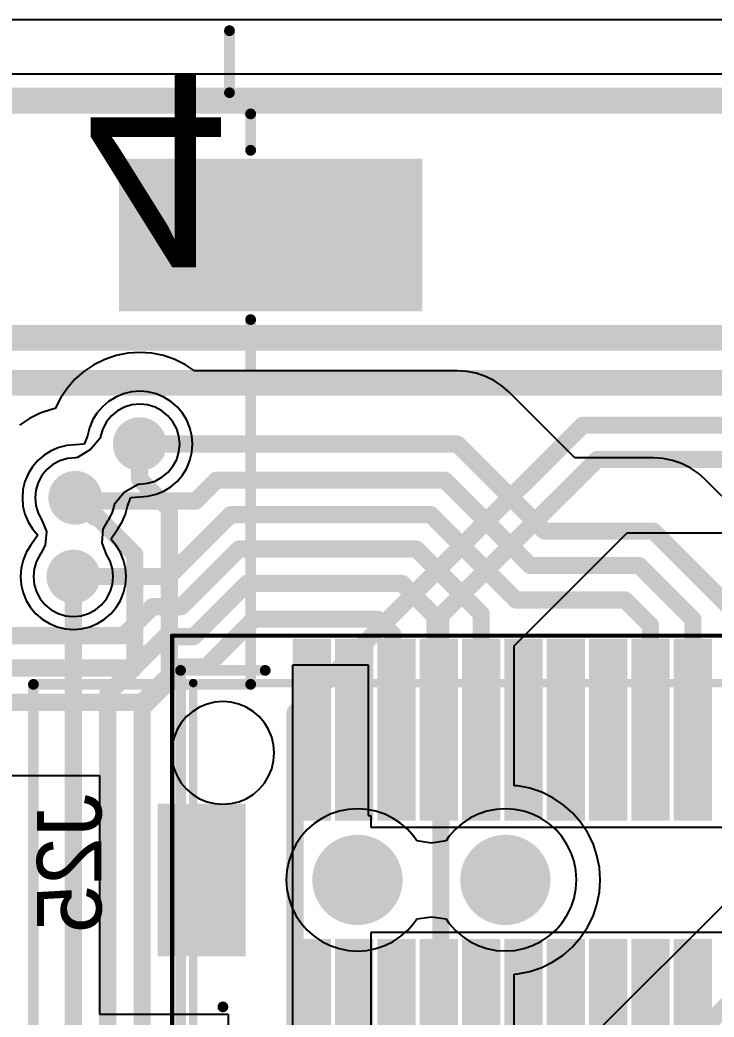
# Model space of a CAD drawing. Header units: millimetres. Extents: x 5.97 to 14.78, y 3.86 to 11.35.
# Drawn here: x 10.3131 to 10.6358, y 7.9662 to 8.43 of the extents above; entities that cross this region are included whole.
import ezdxf

# ---------------------------------------------------------------- set-up
doc = ezdxf.new("R2010")
doc.units = ezdxf.units.MM
doc.header["$MEASUREMENT"] = 0
for name, color, linetype in [('BottomLayer', 5, 'Continuous'), ('BottomOverlay', 54, 'Continuous'), ('BottomPaste', 16, 'Continuous'), ('BottomSolder', 6, 'Continuous'), ('Mechanical13', 56, 'Continuous'), ('Mechanical15', 56, 'Continuous'), ('MidLayer1', 16, 'Continuous'), ('MidLayer2', 76, 'Continuous'), ('MultiLayer', 9, 'Continuous'), ('TopLayer', 1, 'Continuous'), ('TopOverlay', 2, 'Continuous'), ('TopPaste', 8, 'Continuous'), ('TopSolder', 216, 'Continuous')]:
    doc.layers.add(name, color=color, linetype=linetype)

# ---------------------------------------------------------------- blocks, each defined once
blk = doc.blocks.new('DF12_3_0__50DS_0_5V_86__B_132')
at = {"layer": 'BottomLayer'}
for points in [[(-0.109252, -0.0531496), (-0.109252, -0.0649606), (-0.0305118, -0.0531496), (-0.0305118, -0.0649606)], [(0.0305118, -0.0531496), (0.0305118, -0.0649606), (0.109252, -0.0531496), (0.109252, -0.0649606)], [(-0.109252, -0.0728347), (-0.109252, -0.0846457), (-0.0305118, -0.0728347), (-0.0305118, -0.0846457)], [(0.0305118, -0.0728347), (0.0305118, -0.0846457), (0.109252, -0.0728347), (0.109252, -0.0846457)], [(-0.109252, -0.0925197), (-0.109252, -0.1043307), (-0.0305118, -0.0925197), (-0.0305118, -0.1043307)], [(0.0305118, -0.0925197), (0.0305118, -0.1043307), (0.109252, -0.0925197), (0.109252, -0.1043307)], [(-0.109252, -0.1122048), (-0.109252, -0.1240158), (-0.0305118, -0.1122048), (-0.0305118, -0.1240158)], [(0.0305118, -0.1122048), (0.0305118, -0.1240158), (0.109252, -0.1122048), (0.109252, -0.1240158)], [(-0.109252, -0.1318898), (-0.109252, -0.1437008), (-0.0305118, -0.1318898), (-0.0305118, -0.1437008)], [(0.0305118, -0.1318898), (0.0305118, -0.1437008), (0.109252, -0.1318898), (0.109252, -0.1437008)], [(-0.109252, -0.1515748), (-0.109252, -0.1633858), (-0.0305118, -0.1515748), (-0.0305118, -0.1633858)], [(0.0305118, -0.1515748), (0.0305118, -0.1633858), (0.109252, -0.1515748), (0.109252, -0.1633858)], [(-0.109252, -0.1712599), (-0.109252, -0.1830709), (-0.0305118, -0.1712599), (-0.0305118, -0.1830709)], [(0.0305118, -0.1712599), (0.0305118, -0.1830709), (0.109252, -0.1712599), (0.109252, -0.1830709)], [(-0.109252, -0.1909449), (-0.109252, -0.2027559), (-0.0305118, -0.1909449), (-0.0305118, -0.2027559)], [(0.0305118, -0.1909449), (0.0305118, -0.2027559), (0.109252, -0.1909449), (0.109252, -0.2027559)], [(-0.109252, -0.21063), (-0.109252, -0.222441), (-0.0305118, -0.21063), (-0.0305118, -0.222441)], [(0.0305118, -0.21063), (0.0305118, -0.222441), (0.109252, -0.21063), (0.109252, -0.222441)], [(-0.109252, -0.230315), (-0.109252, -0.242126), (-0.0305118, -0.230315), (-0.0305118, -0.242126)], [(0.0305118, -0.230315), (0.0305118, -0.242126), (0.109252, -0.230315), (0.109252, -0.242126)], [(-0.0325, -0.3049016), (0.0325, -0.3049016), (-0.0325, -0.2699016), (0.0325, -0.2699016)]]:
    blk.add_solid(points, dxfattribs=at)
at = {"layer": 'BottomOverlay', "const_width": 0.005}
for points in [[(-0.097441, -0.257874), (-0.097441, -0.2972441)], [(-0.097441, -0.2972441), (0.0974409, -0.2972441)]]:
    blk.add_lwpolyline(points, dxfattribs=at)
at = {"layer": 'BottomOverlay', "const_width": 0.0025}
for points in [[(-0.098691, -0.257874, 1), (-0.096191, -0.257874, 1)], [(-0.098691, -0.2972441, 1), (-0.096191, -0.2972441, 1)], [(-0.098691, -0.2972441, 1), (-0.096191, -0.2972441, 1)]]:
    blk.add_lwpolyline(points, format="xyb", close=True, dxfattribs=at)
at = {"layer": 'BottomPaste'}
for points in [[(-0.112252, -0.0501496), (-0.112252, -0.0679606), (-0.0275118, -0.0501496), (-0.0275118, -0.0679606)], [(0.0275118, -0.0501496), (0.0275118, -0.0679606), (0.112252, -0.0501496), (0.112252, -0.0679606)], [(-0.112252, -0.0698347), (-0.112252, -0.0876457), (-0.0275118, -0.0698347), (-0.0275118, -0.0876457)], [(0.0275118, -0.0698347), (0.0275118, -0.0876457), (0.112252, -0.0698347), (0.112252, -0.0876457)], [(-0.112252, -0.0895197), (-0.112252, -0.1073307), (-0.0275118, -0.0895197), (-0.0275118, -0.1073307)], [(0.0275118, -0.0895197), (0.0275118, -0.1073307), (0.112252, -0.0895197), (0.112252, -0.1073307)], [(-0.112252, -0.1092048), (-0.112252, -0.1270158), (-0.0275118, -0.1092048), (-0.0275118, -0.1270158)], [(0.0275118, -0.1092048), (0.0275118, -0.1270158), (0.112252, -0.1092048), (0.112252, -0.1270158)], [(-0.112252, -0.1288898), (-0.112252, -0.1467008), (-0.0275118, -0.1288898), (-0.0275118, -0.1467008)], [(0.0275118, -0.1288898), (0.0275118, -0.1467008), (0.112252, -0.1288898), (0.112252, -0.1467008)], [(-0.112252, -0.1485748), (-0.112252, -0.1663858), (-0.0275118, -0.1485748), (-0.0275118, -0.1663858)], [(0.0275118, -0.1485748), (0.0275118, -0.1663858), (0.112252, -0.1485748), (0.112252, -0.1663858)], [(-0.112252, -0.1682599), (-0.112252, -0.1860709), (-0.0275118, -0.1682599), (-0.0275118, -0.1860709)], [(0.0275118, -0.1682599), (0.0275118, -0.1860709), (0.112252, -0.1682599), (0.112252, -0.1860709)], [(-0.112252, -0.1879449), (-0.112252, -0.2057559), (-0.0275118, -0.1879449), (-0.0275118, -0.2057559)], [(0.0275118, -0.1879449), (0.0275118, -0.2057559), (0.112252, -0.1879449), (0.112252, -0.2057559)], [(-0.112252, -0.20763), (-0.112252, -0.225441), (-0.0275118, -0.20763), (-0.0275118, -0.225441)], [(0.0275118, -0.20763), (0.0275118, -0.225441), (0.112252, -0.20763), (0.112252, -0.225441)], [(-0.112252, -0.227315), (-0.112252, -0.245126), (-0.0275118, -0.227315), (-0.0275118, -0.245126)], [(0.0275118, -0.227315), (0.0275118, -0.245126), (0.112252, -0.227315), (0.112252, -0.245126)], [(-0.0355, -0.3079016), (0.0355, -0.3079016), (-0.0355, -0.2669016), (0.0355, -0.2669016)]]:
    blk.add_solid(points, dxfattribs=at)
at = {"layer": 'BottomSolder', "const_width": 0.0025}
blk.add_lwpolyline([(0.0578051, -0.2775591, 1), (0.0603051, -0.2775591, 1)], format="xyb", close=True, dxfattribs=at)
at = {"layer": 'BottomSolder'}
for points in [[(-0.111752, -0.0506496), (-0.111752, -0.0674606), (-0.0280118, -0.0506496), (-0.0280118, -0.0674606)], [(0.0280118, -0.0506496), (0.0280118, -0.0674606), (0.111752, -0.0506496), (0.111752, -0.0674606)], [(-0.111752, -0.0703347), (-0.111752, -0.0871457), (-0.0280118, -0.0703347), (-0.0280118, -0.0871457)], [(0.0280118, -0.0703347), (0.0280118, -0.0871457), (0.111752, -0.0703347), (0.111752, -0.0871457)], [(-0.111752, -0.0900197), (-0.111752, -0.1068307), (-0.0280118, -0.0900197), (-0.0280118, -0.1068307)], [(0.0280118, -0.0900197), (0.0280118, -0.1068307), (0.111752, -0.0900197), (0.111752, -0.1068307)], [(-0.111752, -0.1097048), (-0.111752, -0.1265158), (-0.0280118, -0.1097048), (-0.0280118, -0.1265158)], [(0.0280118, -0.1097048), (0.0280118, -0.1265158), (0.111752, -0.1097048), (0.111752, -0.1265158)], [(-0.111752, -0.1293898), (-0.111752, -0.1462008), (-0.0280118, -0.1293898), (-0.0280118, -0.1462008)], [(0.0280118, -0.1293898), (0.0280118, -0.1462008), (0.111752, -0.1293898), (0.111752, -0.1462008)], [(-0.111752, -0.1490748), (-0.111752, -0.1658858), (-0.0280118, -0.1490748), (-0.0280118, -0.1658858)], [(0.0280118, -0.1490748), (0.0280118, -0.1658858), (0.111752, -0.1490748), (0.111752, -0.1658858)], [(-0.111752, -0.1687599), (-0.111752, -0.1855709), (-0.0280118, -0.1687599), (-0.0280118, -0.1855709)], [(0.0280118, -0.1687599), (0.0280118, -0.1855709), (0.111752, -0.1687599), (0.111752, -0.1855709)], [(-0.111752, -0.1884449), (-0.111752, -0.2052559), (-0.0280118, -0.1884449), (-0.0280118, -0.2052559)], [(0.0280118, -0.1884449), (0.0280118, -0.2052559), (0.111752, -0.1884449), (0.111752, -0.2052559)], [(-0.111752, -0.20813), (-0.111752, -0.224941), (-0.0280118, -0.20813), (-0.0280118, -0.224941)], [(0.0280118, -0.20813), (0.0280118, -0.224941), (0.111752, -0.20813), (0.111752, -0.224941)], [(-0.111752, -0.227815), (-0.111752, -0.244626), (-0.0280118, -0.227815), (-0.0280118, -0.244626)], [(0.0280118, -0.227815), (0.0280118, -0.244626), (0.111752, -0.227815), (0.111752, -0.244626)], [(-0.035, -0.3074016), (0.035, -0.3074016), (-0.035, -0.2674016), (0.035, -0.2674016)]]:
    blk.add_solid(points, dxfattribs=at)
at = {"layer": 'Mechanical13', "const_width": 0.003937}
for points in [[(-0.0915354, 0.2913386), (-0.0915354, -0.2913386)], [(-0.0915354, -0.2913386), (0.0915354, -0.2913386)]]:
    blk.add_lwpolyline(points, dxfattribs=at)
at = {"layer": 'Mechanical13', "const_width": 0.0019685}
blk.add_lwpolyline([(-0.0925196, -0.2913386, 1), (-0.0905512, -0.2913386, 1)], format="xyb", close=True, dxfattribs=at)
blk.add_lwpolyline([(-0.0925196, -0.2913386, 1), (-0.0905512, -0.2913386, 1)], format="xyb", close=True, dxfattribs=at)
at = {"layer": 'Mechanical15', "const_width": 0.0019685}
for points in [[(-0.1135827, 0.3011811), (-0.1135827, -0.3011811)], [(-0.1135827, -0.3011811), (0.1135827, -0.3011811)]]:
    blk.add_lwpolyline(points, dxfattribs=at)
at = {"layer": 'Mechanical15', "const_width": 0.0009842}
blk.add_lwpolyline([(-0.1140748, -0.3011811, 1), (-0.1130906, -0.3011811, 1)], format="xyb", close=True, dxfattribs=at)
blk.add_lwpolyline([(-0.1140748, -0.3011811, 1), (-0.1130906, -0.3011811, 1)], format="xyb", close=True, dxfattribs=at)
at = {"layer": 'TopSolder', "const_width": 0.0025}
blk.add_lwpolyline([(0.0578051, -0.2775591, 1), (0.0603051, -0.2775591, 1)], format="xyb", close=True, dxfattribs=at)
blk = doc.blocks.new('M_____43045_0610_161')
at = {"layer": 'TopLayer'}
blk.add_solid([(0.1383858, -0.0324803), (0.1383858, 0.0324803), (0.0033464, -0.0324803), (0.0033464, 0.0324803)], dxfattribs=at)
at = {"layer": 'TopOverlay', "const_width": 0.005}
for points in [[(0.1811024, 0.4724409), (0.1811024, 0.2090432)], [(0.1811024, 0.2090432), (0.0801088, 0.2090432)], [(0.0801088, 0.2090432), (0.0801088, 0.0393701)], [(0.0801088, -0.0393701), (0.0801088, -0.0563104)], [(0.089952, -0.0661536), (0.0801088, -0.0563104)], [(0.089952, -0.0661536), (0.089952, -0.095)]]:
    blk.add_lwpolyline(points, dxfattribs=at)
at = {"layer": 'TopOverlay', "const_width": 0.0025}
for points in [[(0.0788588, 0.2090432, 1), (0.0813588, 0.2090432, 1)], [(0.0788588, 0.2090432, 1), (0.0813588, 0.2090432, 1)], [(0.1798524, 0.2090432, 1), (0.1823524, 0.2090432, 1)], [(0.1798524, 0.2090432, 1), (0.1823524, 0.2090432, 1)], [(0.0788588, 0.0393701, 1), (0.0813588, 0.0393701, 1)], [(0.0788588, -0.0393701, 1), (0.0813588, -0.0393701, 1)], [(0.0788588, -0.0563104, 1), (0.0813588, -0.0563104, 1)], [(0.0788588, -0.0563104, 1), (0.0813588, -0.0563104, 1)], [(0.088702, -0.0661536, 1), (0.091202, -0.0661536, 1)], [(0.088702, -0.0661536, 1), (0.091202, -0.0661536, 1)], [(0.088702, -0.095, 1), (0.091202, -0.095, 1)]]:
    blk.add_lwpolyline(points, format="xyb", close=True, dxfattribs=at)
at = {"layer": 'TopPaste'}
blk.add_solid([(0.1413858, -0.0354803), (0.1413858, 0.0354803), (0.0003464, -0.0354803), (0.0003464, 0.0354803)], dxfattribs=at)
at = {"layer": 'TopSolder'}
blk.add_solid([(0.1408858, -0.0349803), (0.1408858, 0.0349803), (0.0008464, -0.0349803), (0.0008464, 0.0349803)], dxfattribs=at)

msp = doc.modelspace()

# ---------------------------------------------------------------- linework, layer by layer
at = {"layer": 'BottomLayer'}
for p, q in [((10.0560998, 8.405), (11.6279581, 8.4049999)), ((10.3632162, 8.2749434), (10.3577521, 8.2738565)), ((10.3687755, 8.2753078), (10.3632162, 8.2749434)), ((10.3743348, 8.2749434), (10.3687755, 8.2753078)), ((10.3797989, 8.2738565), (10.3743348, 8.2749434)), ((10.3474799, 8.2696017), (10.3428476, 8.2665065)), ((10.3524766, 8.2720657), (10.3474799, 8.2696017)), ((10.3577521, 8.2738565), (10.3524766, 8.2720657)), ((10.3850744, 8.2720657), (10.3797989, 8.2738565)), ((10.3900711, 8.2696017), (10.3850744, 8.2720657)), ((10.3942797, 8.2667896), (10.3900711, 8.2696017)), ((10.3428476, 8.2665065), (10.338659, 8.2628331)), ((10.5164419, 8.2667896), (10.3942797, 8.2667896)), ((10.5208893, 8.2664981), (10.5164419, 8.2667896)), ((10.5252607, 8.2656286), (10.5208893, 8.2664981)), ((10.5294811, 8.2641959), (10.5252607, 8.2656286)), ((10.338659, 8.2628331), (10.3349856, 8.2586445)), ((10.5334784, 8.2622247), (10.5294811, 8.2641959)), ((10.5371842, 8.2597485), (10.5334784, 8.2622247)), ((10.3349856, 8.2586445), (10.3318904, 8.2540122)), ((10.5405351, 8.2568098), (10.5371842, 8.2597485)), ((10.5710537, 8.2262913), (10.5405351, 8.2568098)), ((10.3318904, 8.2540122), (10.3295216, 8.2492085)), ((10.3224766, 8.2470657), (10.3174799, 8.2446017)), ((10.3277521, 8.2488565), (10.3224766, 8.2470657)), ((10.3295216, 8.2492085), (10.3277521, 8.2488565)), ((10.3174799, 8.2446017), (10.3128476, 8.2415065)), ((10.6075956, 8.2262913), (10.5710537, 8.2262913)), ((10.612043, 8.2259998), (10.6075956, 8.2262913)), ((10.6164144, 8.2251303), (10.612043, 8.2259998)), ((10.6206348, 8.2236976), (10.6164144, 8.2251303)), ((10.6246321, 8.2217264), (10.6206348, 8.2236976)), ((10.6283379, 8.2192502), (10.6246321, 8.2217264)), ((10.6316888, 8.2163115), (10.6283379, 8.2192502)), ((10.6527994, 8.195201), (10.6316888, 8.2163115)), ((10.4399995, 7.93), (10.4399995, 8.13)), ((10.4399995, 8.13), (10.4749995, 8.13)), ((10.4749995, 8.13), (10.4749995, 8.06)), ((10.2119658, 8.0785309), (10.3500984, 8.0785309)), ((10.3500984, 8.0785309), (10.3500984, 7.9675)), ((10.4749995, 8.06), (10.4762441, 8.06)), ((10.4762441, 8.06), (10.4762441, 8.0545118)), ((10.4762441, 8.0545118), (10.71, 8.0545118)), ((10.6575354, 8.0054882), (10.4762441, 8.0054882)), ((10.4762441, 8.0054882), (10.4762441, 7.93)), ((10.3500984, 7.9675), (10.4099067, 7.9675)), ((10.4099067, 7.9675), (10.4099067, 7.9348766))]:
    msp.add_line(p, q, dxfattribs=at)
for points, const_width in [([(10.3625255, 8.2327166, 1), (10.3750255, 8.2327166, 1)], 0.0125), ([(10.3667755, 8.2327166, 1), (10.3707755, 8.2327166, 1)], 0.004), ([(10.5144419, 8.2327166, 1), (10.5184419, 8.2327166, 1)], 0.004), ([(10.5144419, 8.2327166, 1), (10.5184419, 8.2327166, 1)], 0.004), ([(10.3325255, 8.2077166, 1), (10.3450255, 8.2077166, 1)], 0.0125), ([(10.4024476, 8.215902, 1), (10.4064476, 8.215902, 1)], 0.004), ([(10.4024476, 8.215902, 1), (10.4064476, 8.215902, 1)], 0.004), ([(10.5086291, 8.215902, 1), (10.5126291, 8.215902, 1)], 0.004), ([(10.5086291, 8.215902, 1), (10.5126291, 8.215902, 1)], 0.004), ([(10.3367755, 8.2077166, 1), (10.3407755, 8.2077166, 1)], 0.004), ([(10.3382755, 8.2062166, 1), (10.3422755, 8.2062166, 1)], 0.004), ([(10.3382755, 8.2062166, 1), (10.3422755, 8.2062166, 1)], 0.004), ([(10.3927622, 8.2062166, 1), (10.3967622, 8.2062166, 1)], 0.004), ([(10.3927622, 8.2062166, 1), (10.3967622, 8.2062166, 1)], 0.004), ([(10.409075, 8.199902, 1), (10.413075, 8.199902, 1)], 0.004), ([(10.409075, 8.199902, 1), (10.413075, 8.199902, 1)], 0.004), ([(10.5020017, 8.199902, 1), (10.5060017, 8.199902, 1)], 0.004), ([(10.5020017, 8.199902, 1), (10.5060017, 8.199902, 1)], 0.004), ([(10.5549402, 8.1922183, 1), (10.5589402, 8.1922183, 1)], 0.004), ([(10.5549402, 8.1922183, 1), (10.5589402, 8.1922183, 1)], 0.004), ([(10.6055956, 8.1922183, 1), (10.6095956, 8.1922183, 1)], 0.004), ([(10.6055956, 8.1922183, 1), (10.6095956, 8.1922183, 1)], 0.004), ([(10.4128739, 8.183902, 1), (10.4168739, 8.183902, 1)], 0.004), ([(10.4128739, 8.183902, 1), (10.4168739, 8.183902, 1)], 0.004), ([(10.4953743, 8.183902, 1), (10.4993743, 8.183902, 1)], 0.004), ([(10.4953743, 8.183902, 1), (10.4993743, 8.183902, 1)], 0.004), ([(10.3316597, 8.1711039, 1), (10.3441597, 8.1711039, 1)], 0.0125), ([(10.5483128, 8.1762183, 1), (10.5523128, 8.1762183, 1)], 0.004), ([(10.5483128, 8.1762183, 1), (10.5523128, 8.1762183, 1)], 0.004), ([(10.5989682, 8.1762183, 1), (10.6029682, 8.1762183, 1)], 0.004), ([(10.5989682, 8.1762183, 1), (10.6029682, 8.1762183, 1)], 0.004), ([(10.3359097, 8.1711039, 1), (10.3399097, 8.1711039, 1)], 0.004), ([(10.3802769, 8.1711039, 1), (10.3842769, 8.1711039, 1)], 0.004), ([(10.3802769, 8.1711039, 1), (10.3842769, 8.1711039, 1)], 0.004), ([(10.4166728, 8.167902, 1), (10.4206728, 8.167902, 1)], 0.004), ([(10.4166728, 8.167902, 1), (10.4206728, 8.167902, 1)], 0.004), ([(10.4887469, 8.167902, 1), (10.4927469, 8.167902, 1)], 0.004), ([(10.4887469, 8.167902, 1), (10.4927469, 8.167902, 1)], 0.004), ([(10.5416854, 8.1602183, 1), (10.5456854, 8.1602183, 1)], 0.004), ([(10.5416854, 8.1602183, 1), (10.5456854, 8.1602183, 1)], 0.004), ([(10.5923408, 8.1602183, 1), (10.5963408, 8.1602183, 1)], 0.004), ([(10.5923408, 8.1602183, 1), (10.5963408, 8.1602183, 1)], 0.004), ([(10.3727754, 8.1571039, 1), (10.3767754, 8.1571039, 1)], 0.004), ([(10.3727754, 8.1571039, 1), (10.3767754, 8.1571039, 1)], 0.004), ([(10.3860758, 8.1571039, 1), (10.3900758, 8.1571039, 1)], 0.004), ([(10.3860758, 8.1571039, 1), (10.3900758, 8.1571039, 1)], 0.004), ([(10.4198217, 8.151252, 1), (10.4238217, 8.151252, 1)], 0.004), ([(10.4198217, 8.151252, 1), (10.4238217, 8.151252, 1)], 0.004), ([(10.4773406, 8.151252, 1), (10.4813406, 8.151252, 1)], 0.004), ([(10.4773406, 8.151252, 1), (10.4813406, 8.151252, 1)], 0.004), ([(10.4783475, 8.1502451, 1), (10.4823475, 8.1502451, 1)], 0.004), ([(10.4783475, 8.1502451, 1), (10.4823475, 8.1502451, 1)], 0.004), ([(10.4783476, 8.1502451, 1), (10.4823476, 8.1502451, 1)], 0.004), ([(10.4783476, 8.1502451, 1), (10.4823476, 8.1502451, 1)], 0.004), ([(10.5040551, 8.1525938, 1), (10.5080551, 8.1525938, 1)], 0.004), ([(10.5040551, 8.1525938, 1), (10.5080551, 8.1525938, 1)], 0.004), ([(10.5255197, 8.1537566, 1), (10.5295197, 8.1537566, 1)], 0.004), ([(10.5255197, 8.1537566, 1), (10.5295197, 8.1537566, 1)], 0.004), ([(10.6239449, 8.1512416, 1), (10.6279449, 8.1512416, 1)], 0.004), ([(10.6239449, 8.1512416, 1), (10.6279449, 8.1512416, 1)], 0.004), ([(10.6042599, 8.1482992, 1), (10.6082599, 8.1482992, 1)], 0.004), ([(10.6042599, 8.1482992, 1), (10.6082599, 8.1482992, 1)], 0.004), ([(10.3592754, 8.1436039, 1), (10.3632754, 8.1436039, 1)], 0.004), ([(10.3592754, 8.1436039, 1), (10.3632754, 8.1436039, 1)], 0.004), ([(10.3785743, 8.1431039, 1), (10.3825743, 8.1431039, 1)], 0.004), ([(10.3785743, 8.1431039, 1), (10.3825743, 8.1431039, 1)], 0.004), ([(10.3918747, 8.1431039, 1), (10.3958747, 8.1431039, 1)], 0.004), ([(10.3918747, 8.1431039, 1), (10.3958747, 8.1431039, 1)], 0.004), ([(10.4843701, 8.1442225, 1), (10.4883701, 8.1442225, 1)], 0.004), ([(10.4843701, 8.1442225, 1), (10.4883701, 8.1442225, 1)], 0.004), ([(10.3640743, 8.1286039, 1), (10.3680743, 8.1286039, 1)], 0.004), ([(10.3640743, 8.1286039, 1), (10.3680743, 8.1286039, 1)], 0.004), ([(10.3843732, 8.1291039, 1), (10.3883732, 8.1291039, 1)], 0.004), ([(10.3843732, 8.1291039, 1), (10.3883732, 8.1291039, 1)], 0.004), ([(10.3976736, 8.1291039, 1), (10.4016736, 8.1291039, 1)], 0.004), ([(10.3976736, 8.1291039, 1), (10.4016736, 8.1291039, 1)], 0.004), ([(10.3678732, 8.1126039, 1), (10.3718732, 8.1126039, 1)], 0.004), ([(10.3678732, 8.1126039, 1), (10.3718732, 8.1126039, 1)], 0.004), ([(10.4843701, 8.1016614, 1), (10.4883701, 8.1016614, 1)], 0.004), ([(10.4843701, 8.1016614, 1), (10.4883701, 8.1016614, 1)], 0.004), ([(10.4861496, 8.0998819, 1), (10.4901496, 8.0998819, 1)], 0.004), ([(10.5040551, 8.1016615, 1), (10.5080551, 8.1016615, 1)], 0.004), ([(10.5040551, 8.1016615, 1), (10.5080551, 8.1016615, 1)], 0.004), ([(10.5058347, 8.0998819, 1), (10.5098347, 8.0998819, 1)], 0.004), ([(10.5255197, 8.0998819, 1), (10.5295197, 8.0998819, 1)], 0.004), ([(10.6042599, 8.0998819, 1), (10.6082599, 8.0998819, 1)], 0.004), ([(10.6239449, 8.0998819, 1), (10.6279449, 8.0998819, 1)], 0.004), ([(10.463, 8.0299876, 1), (10.477, 8.0299876, 1)], 0.014), ([(10.5317755, 8.03, 1), (10.5457755, 8.03, 1)], 0.014)]:
    msp.add_lwpolyline(points, format="xyb", close=True, dxfattribs=dict(at, const_width=const_width))
at = {"layer": 'BottomLayer', "const_width": 0.008}
for points in [[(10.3687755, 8.2327166), (10.5164419, 8.2327166)], [(10.5164419, 8.2327166), (10.5569402, 8.1922183)], [(10.3947622, 8.2062166), (10.4044476, 8.215902)], [(10.4044476, 8.215902), (10.5106291, 8.215902)], [(10.5106291, 8.215902), (10.5503128, 8.1762183)], [(10.3387755, 8.2077166), (10.3402755, 8.2062166)], [(10.3402755, 8.2062166), (10.3947622, 8.2062166)], [(10.3822769, 8.1711039), (10.411075, 8.199902)], [(10.411075, 8.199902), (10.5040017, 8.199902)], [(10.5040017, 8.199902), (10.5436854, 8.1602183)], [(10.5569402, 8.1922183), (10.6075956, 8.1922183)], [(10.6075956, 8.1922183), (10.6456299, 8.154184)], [(10.3880758, 8.1571039), (10.4148739, 8.183902)], [(10.4148739, 8.183902), (10.4973743, 8.183902)], [(10.4973743, 8.183902), (10.5275197, 8.1537566)], [(10.5503128, 8.1762183), (10.6009682, 8.1762183)], [(10.6009682, 8.1762183), (10.6259449, 8.1512416)], [(10.3379097, 8.1711039), (10.3822769, 8.1711039)], [(10.3938747, 8.1431039), (10.4186728, 8.167902)], [(10.4186728, 8.167902), (10.4907469, 8.167902)], [(10.4907469, 8.167902), (10.5060551, 8.1525938)], [(10.5436854, 8.1602183), (10.5943408, 8.1602183)], [(10.5943408, 8.1602183), (10.6062599, 8.1482992)], [(10.3612754, 8.1436039), (10.3747754, 8.1571039)], [(10.3747754, 8.1571039), (10.3880758, 8.1571039)], [(10.3996736, 8.1291039), (10.4218217, 8.151252)], [(10.4218217, 8.151252), (10.4793406, 8.151252)], [(10.4793406, 8.151252), (10.4803475, 8.1502451)], [(10.4803475, 8.1502451), (10.4803476, 8.1502451)], [(10.4803476, 8.1502451), (10.4863701, 8.1442225)], [(10.5060551, 8.1016615), (10.5060551, 8.1525938)], [(10.5275197, 8.0998819), (10.5275197, 8.1537566)], [(10.6259449, 8.0998819), (10.6259449, 8.1512416)], [(10.6062599, 8.0998819), (10.6062599, 8.1482992)], [(10.2262206, 8.1436039), (10.3612754, 8.1436039)], [(10.3660743, 8.1286039), (10.3805743, 8.1431039)], [(10.3805743, 8.1431039), (10.3938747, 8.1431039)], [(10.4863701, 8.1016614), (10.4863701, 8.1442225)], [(10.2185932, 8.1286039), (10.3660743, 8.1286039)], [(10.3698732, 8.1126039), (10.3863732, 8.1291039)], [(10.3863732, 8.1291039), (10.3996736, 8.1291039)], [(10.2119658, 8.1126039), (10.3698732, 8.1126039)], [(10.4863701, 8.1016614), (10.4881496, 8.0998819)], [(10.5060551, 8.1016615), (10.5078347, 8.0998819)]]:
    msp.add_lwpolyline(points, dxfattribs=at)
at = {"layer": 'MidLayer1'}
for p, q in [((8.785, 8.405), (11.6449999, 8.4049999)), ((10.3687755, 8.2513061), (10.3651489, 8.2509489)), ((10.3724021, 8.2509489), (10.3687755, 8.2513061)), ((10.3584477, 8.2481732), (10.3556307, 8.2458614)), ((10.3616616, 8.2498911), (10.3584477, 8.2481732)), ((10.3651489, 8.2509489), (10.3616616, 8.2498911)), ((10.3758894, 8.2498911), (10.3724021, 8.2509489)), ((10.3791033, 8.2481732), (10.3758894, 8.2498911)), ((10.3819203, 8.2458614), (10.3791033, 8.2481732)), ((10.3533189, 8.2430444), (10.351601, 8.2398305)), ((10.3556307, 8.2458614), (10.3533189, 8.2430444)), ((10.3842321, 8.2430444), (10.3819203, 8.2458614)), ((10.38595, 8.2398305), (10.3842321, 8.2430444)), ((10.351601, 8.2398305), (10.3505432, 8.2363432)), ((10.3870078, 8.2363432), (10.38595, 8.2398305)), ((10.3503936, 8.2354066), (10.3459498, 8.2301476)), ((10.3504681, 8.2355804), (10.3503936, 8.2354066)), ((10.3505432, 8.2363432), (10.3504681, 8.2355804)), ((10.387365, 8.2327166), (10.3870078, 8.2363432)), ((10.3870078, 8.22909), (10.387365, 8.2327166)), ((10.3459498, 8.2301476), (10.3398565, 8.2264521)), ((10.38595, 8.2256027), (10.3870078, 8.22909)), ((10.3316616, 8.2248911), (10.3284477, 8.2231732)), ((10.3351489, 8.2259489), (10.3316616, 8.2248911)), ((10.3387755, 8.2263061), (10.3351489, 8.2259489)), ((10.3391253, 8.2262716), (10.3387755, 8.2263061)), ((10.3398565, 8.2264521), (10.3391253, 8.2262716)), ((10.3842321, 8.2223888), (10.38595, 8.2256027)), ((10.3256307, 8.2208614), (10.3233189, 8.2180444)), ((10.3284477, 8.2231732), (10.3256307, 8.2208614)), ((10.3791033, 8.21726), (10.3819203, 8.2195718)), ((10.3819203, 8.2195718), (10.3842321, 8.2223888)), ((10.321601, 8.2148305), (10.3205432, 8.2113432)), ((10.3233189, 8.2180444), (10.321601, 8.2148305)), ((10.3616012, 8.2102856), (10.3676945, 8.2139811)), ((10.3676945, 8.2139811), (10.3684257, 8.2141616)), ((10.3684257, 8.2141616), (10.3687755, 8.2141271)), ((10.3687755, 8.2141271), (10.3724021, 8.2144843)), ((10.3724021, 8.2144843), (10.3758894, 8.2155421)), ((10.3758894, 8.2155421), (10.3791033, 8.21726)), ((10.3205432, 8.2113432), (10.320186, 8.2077166)), ((10.3571574, 8.2050266), (10.3616012, 8.2102856)), ((10.320186, 8.2077166), (10.3205432, 8.20409)), ((10.3570078, 8.20409), (10.3570829, 8.2048528)), ((10.3570829, 8.2048528), (10.3571574, 8.2050266)), ((10.3205432, 8.20409), (10.321601, 8.2006027)), ((10.321601, 8.2006027), (10.3233188, 8.1973889)), ((10.3542321, 8.1973888), (10.35595, 8.2006027)), ((10.35595, 8.2006027), (10.3570078, 8.20409)), ((10.3233188, 8.1973889), (10.3254194, 8.1920532)), ((10.3517958, 8.1930863), (10.3539626, 8.1970604)), ((10.3539626, 8.1970604), (10.3542321, 8.1973888)), ((10.3254194, 8.1920532), (10.3248894, 8.1857342)), ((10.3512658, 8.1867673), (10.3517958, 8.1930863)), ((10.3533664, 8.1814316), (10.3512658, 8.1867673)), ((10.3227226, 8.1817601), (10.3224531, 8.1814317)), ((10.3248894, 8.1857342), (10.3227226, 8.1817601)), ((10.3207352, 8.1782178), (10.3196774, 8.1747305)), ((10.3224531, 8.1814317), (10.3207352, 8.1782178)), ((10.3550842, 8.1782178), (10.3533664, 8.1814316)), ((10.356142, 8.1747305), (10.3550842, 8.1782178)), ((10.3196774, 8.1747305), (10.3193202, 8.1711039)), ((10.3564992, 8.1711039), (10.356142, 8.1747305)), ((10.3193202, 8.1711039), (10.3196774, 8.1674773)), ((10.356142, 8.1674773), (10.3564992, 8.1711039)), ((10.3196774, 8.1674773), (10.3207352, 8.16399)), ((10.3207352, 8.16399), (10.3224531, 8.1607761)), ((10.3533663, 8.1607761), (10.3550842, 8.16399)), ((10.3550842, 8.16399), (10.356142, 8.1674773)), ((10.3224531, 8.1607761), (10.3247649, 8.1579591)), ((10.3510545, 8.1579591), (10.3533663, 8.1607761)), ((10.3247649, 8.1579591), (10.3275819, 8.1556473)), ((10.3275819, 8.1556473), (10.3307958, 8.1539294)), ((10.3307958, 8.1539294), (10.3342831, 8.1528716)), ((10.3415363, 8.1528716), (10.3450236, 8.1539294)), ((10.3450236, 8.1539294), (10.3482375, 8.1556473)), ((10.3482375, 8.1556473), (10.3510545, 8.1579591)), ((10.3342831, 8.1528716), (10.3379097, 8.1525144)), ((10.3379097, 8.1525144), (10.3415363, 8.1528716)), ((10.4037045, 8.1126456), (10.4000602, 8.1117707)), ((10.4074409, 8.1129397), (10.4037045, 8.1126456)), ((10.4111773, 8.1126456), (10.4074409, 8.1129397)), ((10.4148216, 8.1117707), (10.4111773, 8.1126456)), ((10.3934019, 8.1083781), (10.3905519, 8.1059441)), ((10.3965975, 8.1103364), (10.3934019, 8.1083781)), ((10.4000602, 8.1117707), (10.3965975, 8.1103364)), ((10.4182843, 8.1103364), (10.4148216, 8.1117707)), ((10.4214799, 8.1083781), (10.4182843, 8.1103364)), ((10.4243299, 8.1059441), (10.4214799, 8.1083781)), ((10.3881179, 8.1030941), (10.3861596, 8.0998985)), ((10.3905519, 8.1059441), (10.3881179, 8.1030941)), ((10.4267639, 8.1030941), (10.4243299, 8.1059441)), ((10.4287222, 8.0998985), (10.4267639, 8.1030941)), ((10.3861596, 8.0998985), (10.3847253, 8.0964358)), ((10.4301565, 8.0964358), (10.4287222, 8.0998985)), ((10.3847253, 8.0964358), (10.3838504, 8.0927915)), ((10.4310314, 8.0927915), (10.4301565, 8.0964358)), ((10.3838504, 8.0927915), (10.3835563, 8.0890551)), ((10.3835563, 8.0890551), (10.3838504, 8.0853187)), ((10.4313255, 8.0890551), (10.4310314, 8.0927915)), ((10.4310314, 8.0853187), (10.4313255, 8.0890551)), ((10.3838504, 8.0853187), (10.3847253, 8.0816744)), ((10.4301565, 8.0816744), (10.4310314, 8.0853187)), ((10.3847253, 8.0816744), (10.3861596, 8.0782117)), ((10.4287222, 8.0782117), (10.4301565, 8.0816744)), ((10.3861596, 8.0782117), (10.3881179, 8.0750161)), ((10.3881179, 8.0750161), (10.3905519, 8.0721661)), ((10.4243299, 8.0721661), (10.4267639, 8.0750161)), ((10.4267639, 8.0750161), (10.4287222, 8.0782117)), ((10.3905519, 8.0721661), (10.3934019, 8.0697321)), ((10.4214799, 8.0697321), (10.4243299, 8.0721661)), ((10.3934019, 8.0697321), (10.3965975, 8.0677738)), ((10.3965975, 8.0677738), (10.4000602, 8.0663395)), ((10.4000602, 8.0663395), (10.4037045, 8.0654646)), ((10.4111773, 8.0654646), (10.4148216, 8.0663395)), ((10.4148216, 8.0663395), (10.4182843, 8.0677738)), ((10.4182843, 8.0677738), (10.4214799, 8.0697321)), ((10.4037045, 8.0654646), (10.4074409, 8.0651705)), ((10.4074409, 8.0651705), (10.4111773, 8.0654646))]:
    msp.add_line(p, q, dxfattribs=at)
for points, const_width in [([(10.3625255, 8.2327166, 1), (10.3750255, 8.2327166, 1)], 0.0125), ([(10.3325255, 8.2077166, 1), (10.3450255, 8.2077166, 1)], 0.0125), ([(10.3316597, 8.1711039, 1), (10.3441597, 8.1711039, 1)], 0.0125), ([(10.4595, 8.0299876, 1), (10.4805, 8.0299876, 1)], 0.021), ([(10.5282755, 8.03, 1), (10.5492755, 8.03, 1)], 0.021)]:
    msp.add_lwpolyline(points, format="xyb", close=True, dxfattribs=dict(at, const_width=const_width))
at = {"layer": 'MidLayer2'}
for p, q in [((8.785, 8.405), (11.6449999, 8.4049999)), ((10.3611812, 8.2560896), (10.3576183, 8.2546138)), ((10.364931, 8.2569898), (10.3611812, 8.2560896)), ((10.3687755, 8.2572924), (10.364931, 8.2569898)), ((10.37262, 8.2569898), (10.3687755, 8.2572924)), ((10.3763698, 8.2560896), (10.37262, 8.2569898)), ((10.3799327, 8.2546138), (10.3763698, 8.2560896)), ((10.3543302, 8.2525988), (10.3513978, 8.2500943)), ((10.3576183, 8.2546138), (10.3543302, 8.2525988)), ((10.3832208, 8.2525988), (10.3799327, 8.2546138)), ((10.3861532, 8.2500943), (10.3832208, 8.2525988)), ((10.3488933, 8.2471619), (10.3468783, 8.2438738)), ((10.3513978, 8.2500943), (10.3488933, 8.2471619)), ((10.3886577, 8.2471619), (10.3861532, 8.2500943)), ((10.3906727, 8.2438738), (10.3886577, 8.2471619)), ((10.3468783, 8.2438738), (10.3454025, 8.2403109)), ((10.3921485, 8.2403109), (10.3906727, 8.2438738)), ((10.3454025, 8.2403109), (10.3445023, 8.2365612)), ((10.3930487, 8.2365611), (10.3921485, 8.2403109)), ((10.3428766, 8.2326132), (10.3387754, 8.2322924)), ((10.3445023, 8.2365612), (10.3428766, 8.2326132)), ((10.3933513, 8.2327166), (10.3930487, 8.2365611)), ((10.3930487, 8.2288721), (10.3933513, 8.2327166)), ((10.3276183, 8.2296138), (10.3243302, 8.2275988)), ((10.3311812, 8.2310896), (10.3276183, 8.2296138)), ((10.334931, 8.2319898), (10.3311812, 8.2310896)), ((10.3387754, 8.2322924), (10.334931, 8.2319898)), ((10.3921485, 8.2251223), (10.3930487, 8.2288721)), ((10.3213978, 8.2250943), (10.3188933, 8.2221619)), ((10.3243302, 8.2275988), (10.3213978, 8.2250943)), ((10.3906727, 8.2215594), (10.3921485, 8.2251223)), ((10.3168783, 8.2188738), (10.3154025, 8.2153109)), ((10.3188933, 8.2221619), (10.3168783, 8.2188738)), ((10.3886577, 8.2182713), (10.3906727, 8.2215594)), ((10.3154025, 8.2153109), (10.3145023, 8.2115611)), ((10.3832208, 8.2128344), (10.3861532, 8.2153389)), ((10.3861532, 8.2153389), (10.3886577, 8.2182713)), ((10.3145023, 8.2115611), (10.3141997, 8.2077166)), ((10.37262, 8.2084434), (10.3763698, 8.2093436)), ((10.3763698, 8.2093436), (10.3799327, 8.2108194)), ((10.3799327, 8.2108194), (10.3832208, 8.2128344)), ((10.3141997, 8.2077166), (10.3145023, 8.2038721)), ((10.3630487, 8.203872), (10.3646744, 8.20782)), ((10.3646744, 8.20782), (10.3687756, 8.2081408)), ((10.3687756, 8.2081408), (10.37262, 8.2084434)), ((10.3145023, 8.2038721), (10.3154025, 8.2001223)), ((10.3154025, 8.2001223), (10.3168783, 8.1965594)), ((10.3606727, 8.1965594), (10.3621485, 8.2001223)), ((10.3621485, 8.2001223), (10.3630487, 8.203872)), ((10.3168783, 8.1965594), (10.3188933, 8.1932713)), ((10.3586578, 8.1932714), (10.3606727, 8.1965594)), ((10.3188933, 8.1932713), (10.3213978, 8.190339)), ((10.3552874, 8.1884815), (10.3586578, 8.1932714)), ((10.3213978, 8.190339), (10.3180274, 8.1855491)), ((10.3577919, 8.1855492), (10.3552874, 8.1884815)), ((10.3160125, 8.1822611), (10.3145367, 8.1786982)), ((10.3180274, 8.1855491), (10.3160125, 8.1822611)), ((10.3598069, 8.1822611), (10.3577919, 8.1855492)), ((10.3612827, 8.1786982), (10.3598069, 8.1822611)), ((10.3145367, 8.1786982), (10.3136365, 8.1749484)), ((10.3621829, 8.1749484), (10.3612827, 8.1786982)), ((10.3136365, 8.1749484), (10.3133339, 8.1711039)), ((10.3624855, 8.1711039), (10.3621829, 8.1749484)), ((10.3133339, 8.1711039), (10.3136365, 8.1672594)), ((10.3621829, 8.1672594), (10.3624855, 8.1711039)), ((10.3136365, 8.1672594), (10.3145367, 8.1635096)), ((10.3145367, 8.1635096), (10.3160125, 8.1599467)), ((10.3598069, 8.1599467), (10.3612827, 8.1635096)), ((10.3612827, 8.1635096), (10.3621829, 8.1672594)), ((10.3160125, 8.1599467), (10.3180275, 8.1566586)), ((10.3577919, 8.1566586), (10.3598069, 8.1599467)), ((10.3180275, 8.1566586), (10.320532, 8.1537262)), ((10.320532, 8.1537262), (10.3234644, 8.1512217)), ((10.352355, 8.1512217), (10.3552874, 8.1537262)), ((10.3552874, 8.1537262), (10.3577919, 8.1566586)), ((10.3234644, 8.1512217), (10.3267525, 8.1492067)), ((10.3267525, 8.1492067), (10.3303154, 8.1477309)), ((10.345504, 8.1477309), (10.3490669, 8.1492067)), ((10.3490669, 8.1492067), (10.352355, 8.1512217)), ((10.3303154, 8.1477309), (10.3340652, 8.1468307)), ((10.3340652, 8.1468307), (10.3379097, 8.1465281)), ((10.3379097, 8.1465281), (10.3417542, 8.1468307)), ((10.3417542, 8.1468307), (10.345504, 8.1477309)), ((10.4037045, 8.1126456), (10.4000602, 8.1117707)), ((10.4074409, 8.1129397), (10.4037045, 8.1126456)), ((10.4111773, 8.1126456), (10.4074409, 8.1129397)), ((10.4148216, 8.1117707), (10.4111773, 8.1126456)), ((10.3934019, 8.1083781), (10.3905519, 8.1059441)), ((10.3965975, 8.1103364), (10.3934019, 8.1083781)), ((10.4000602, 8.1117707), (10.3965975, 8.1103364)), ((10.4182843, 8.1103364), (10.4148216, 8.1117707)), ((10.4214799, 8.1083781), (10.4182843, 8.1103364)), ((10.4243299, 8.1059441), (10.4214799, 8.1083781)), ((10.3881179, 8.1030941), (10.3861596, 8.0998985)), ((10.3905519, 8.1059441), (10.3881179, 8.1030941)), ((10.4267639, 8.1030941), (10.4243299, 8.1059441)), ((10.4287222, 8.0998985), (10.4267639, 8.1030941)), ((10.3861596, 8.0998985), (10.3847253, 8.0964358)), ((10.4301565, 8.0964358), (10.4287222, 8.0998985)), ((10.3847253, 8.0964358), (10.3838504, 8.0927915)), ((10.4310314, 8.0927915), (10.4301565, 8.0964358)), ((10.3838504, 8.0927915), (10.3835563, 8.0890551)), ((10.3835563, 8.0890551), (10.3838504, 8.0853187)), ((10.4313255, 8.0890551), (10.4310314, 8.0927915)), ((10.4310314, 8.0853187), (10.4313255, 8.0890551)), ((10.3838504, 8.0853187), (10.3847253, 8.0816744)), ((10.4301565, 8.0816744), (10.4310314, 8.0853187)), ((10.3847253, 8.0816744), (10.3861596, 8.0782117)), ((10.4287222, 8.0782117), (10.4301565, 8.0816744)), ((10.3861596, 8.0782117), (10.3881179, 8.0750161)), ((10.3881179, 8.0750161), (10.3905519, 8.0721661)), ((10.4243299, 8.0721661), (10.4267639, 8.0750161)), ((10.4267639, 8.0750161), (10.4287222, 8.0782117)), ((10.3905519, 8.0721661), (10.3934019, 8.0697321)), ((10.4214799, 8.0697321), (10.4243299, 8.0721661)), ((10.3934019, 8.0697321), (10.3965975, 8.0677738)), ((10.3965975, 8.0677738), (10.4000602, 8.0663395)), ((10.4000602, 8.0663395), (10.4037045, 8.0654646)), ((10.4111773, 8.0654646), (10.4148216, 8.0663395)), ((10.4148216, 8.0663395), (10.4182843, 8.0677738)), ((10.4182843, 8.0677738), (10.4214799, 8.0697321)), ((10.4037045, 8.0654646), (10.4074409, 8.0651705)), ((10.4074409, 8.0651705), (10.4111773, 8.0654646)), ((10.4614406, 8.0619315), (10.4573444, 8.060541)), ((10.4656834, 8.0627755), (10.4614406, 8.0619315)), ((10.47, 8.0630584), (10.4656834, 8.0627755)), ((10.4743166, 8.0627755), (10.47, 8.0630584)), ((10.4785594, 8.0619315), (10.4743166, 8.0627755)), ((10.4826556, 8.060541), (10.4785594, 8.0619315)), ((10.5302161, 8.0619439), (10.5261199, 8.0605534)), ((10.5344589, 8.0627879), (10.5302161, 8.0619439)), ((10.5387755, 8.0630708), (10.5344589, 8.0627879)), ((10.5430921, 8.0627879), (10.5387755, 8.0630708)), ((10.5473349, 8.0619439), (10.5430921, 8.0627879)), ((10.5514311, 8.0605534), (10.5473349, 8.0619439)), ((10.4498678, 8.0562244), (10.4466154, 8.0533722)), ((10.4534646, 8.0586278), (10.4498678, 8.0562244)), ((10.4573444, 8.060541), (10.4534646, 8.0586278)), ((10.4865354, 8.0586278), (10.4826556, 8.060541)), ((10.4901322, 8.0562244), (10.4865354, 8.0586278)), ((10.4933846, 8.0533722), (10.4901322, 8.0562244)), ((10.5186433, 8.0562368), (10.5153909, 8.0533846)), ((10.5222401, 8.0586402), (10.5186433, 8.0562368)), ((10.5261199, 8.0605534), (10.5222401, 8.0586402)), ((10.5553109, 8.0586402), (10.5514311, 8.0605534)), ((10.5589077, 8.0562368), (10.5553109, 8.0586402)), ((10.5621601, 8.0533846), (10.5589077, 8.0562368)), ((10.4466154, 8.0533722), (10.4437632, 8.0501198)), ((10.4962368, 8.0501198), (10.4933846, 8.0533722)), ((10.5153909, 8.0533846), (10.5125387, 8.0501322)), ((10.5650123, 8.0501322), (10.5621601, 8.0533846)), ((10.4437632, 8.0501198), (10.4413598, 8.046523)), ((10.4975523, 8.0481511), (10.4962368, 8.0501198)), ((10.5043919, 8.0471093), (10.4975523, 8.0481511)), ((10.5112162, 8.048153), (10.5043919, 8.0471093)), ((10.5125387, 8.0501322), (10.5112162, 8.048153)), ((10.5674157, 8.0465354), (10.5650123, 8.0501322)), ((10.4394466, 8.0426432), (10.4380561, 8.038547)), ((10.4413598, 8.046523), (10.4394466, 8.0426432)), ((10.5693289, 8.0426556), (10.5674157, 8.0465354)), ((10.5707194, 8.0385594), (10.5693289, 8.0426556)), ((10.4380561, 8.038547), (10.4372121, 8.0343042)), ((10.5715634, 8.0343166), (10.5707194, 8.0385594)), ((10.4372121, 8.0343042), (10.4369292, 8.0299876)), ((10.5718463, 8.03), (10.5715634, 8.0343166)), ((10.4369292, 8.0299876), (10.4372121, 8.025671)), ((10.5715634, 8.0256834), (10.5718463, 8.03)), ((10.4372121, 8.025671), (10.4380561, 8.0214282)), ((10.5707194, 8.0214406), (10.5715634, 8.0256834)), ((10.4380561, 8.0214282), (10.4394466, 8.017332)), ((10.5693289, 8.0173444), (10.5707194, 8.0214406)), ((10.4394466, 8.017332), (10.4413598, 8.0134522)), ((10.5674157, 8.0134646), (10.5693289, 8.0173444)), ((10.4413598, 8.0134522), (10.4437632, 8.0098554)), ((10.4437632, 8.0098554), (10.4466154, 8.006603)), ((10.4933846, 8.006603), (10.4962368, 8.0098554)), ((10.4962368, 8.0098554), (10.4975593, 8.0118346)), ((10.4975593, 8.0118346), (10.5043836, 8.0128783)), ((10.5043836, 8.0128783), (10.5112232, 8.0118365)), ((10.5112232, 8.0118365), (10.5125387, 8.0098678)), ((10.5125387, 8.0098678), (10.5153909, 8.0066154)), ((10.5621601, 8.0066154), (10.5650123, 8.0098678)), ((10.5650123, 8.0098678), (10.5674157, 8.0134646)), ((10.4466154, 8.006603), (10.4498678, 8.0037508)), ((10.4901322, 8.0037508), (10.4933846, 8.006603)), ((10.5153909, 8.0066154), (10.5186433, 8.0037632)), ((10.5589077, 8.0037632), (10.5621601, 8.0066154)), ((10.4498678, 8.0037508), (10.4534646, 8.0013474)), ((10.4534646, 8.0013474), (10.4573444, 7.9994342)), ((10.4826556, 7.9994342), (10.4865354, 8.0013474)), ((10.4865354, 8.0013474), (10.4901322, 8.0037508)), ((10.5186433, 8.0037632), (10.5222401, 8.0013598)), ((10.5222401, 8.0013598), (10.5261199, 7.9994466)), ((10.5514311, 7.9994466), (10.5553109, 8.0013598)), ((10.5553109, 8.0013598), (10.5589077, 8.0037632)), ((10.4573444, 7.9994342), (10.4614406, 7.9980437)), ((10.4614406, 7.9980437), (10.4656834, 7.9971997)), ((10.4656834, 7.9971997), (10.47, 7.9969168)), ((10.47, 7.9969168), (10.4743166, 7.9971997)), ((10.4743166, 7.9971997), (10.4785594, 7.9980437)), ((10.4785594, 7.9980437), (10.4826556, 7.9994342)), ((10.5261199, 7.9994466), (10.5302161, 7.9980561)), ((10.5302161, 7.9980561), (10.5344589, 7.9972121)), ((10.5344589, 7.9972121), (10.5387755, 7.9969292)), ((10.5387755, 7.9969292), (10.5430921, 7.9972121)), ((10.5430921, 7.9972121), (10.5473349, 7.9980561)), ((10.5473349, 7.9980561), (10.5514311, 7.9994466))]:
    msp.add_line(p, q, dxfattribs=at)
for points, const_width in [([(10.3625255, 8.2327166, 1), (10.3750255, 8.2327166, 1)], 0.0125), ([(10.3325255, 8.2077166, 1), (10.3450255, 8.2077166, 1)], 0.0125), ([(10.3316597, 8.1711039, 1), (10.3441597, 8.1711039, 1)], 0.0125), ([(10.4595, 8.0299876, 1), (10.4805, 8.0299876, 1)], 0.021), ([(10.5282755, 8.03, 1), (10.5492755, 8.03, 1)], 0.021)]:
    msp.add_lwpolyline(points, format="xyb", close=True, dxfattribs=dict(at, const_width=const_width))
at = {"layer": 'MultiLayer'}
for p, q in [((11.695, 8.43), (8.735, 8.43)), ((8.785, 8.405), (11.6449999, 8.4049999))]:
    msp.add_line(p, q, dxfattribs=at)
for points, const_width in [([(10.3625255, 8.2327166, 1), (10.3750255, 8.2327166, 1)], 0.0125), ([(10.3325255, 8.2077166, 1), (10.3450255, 8.2077166, 1)], 0.0125), ([(10.3316597, 8.1711039, 1), (10.3441597, 8.1711039, 1)], 0.0125), ([(10.4595, 8.0299876, 1), (10.4805, 8.0299876, 1)], 0.021), ([(10.5282755, 8.03, 1), (10.5492755, 8.03, 1)], 0.021)]:
    msp.add_lwpolyline(points, format="xyb", close=True, dxfattribs=dict(at, const_width=const_width))
at = {"layer": 'TopLayer'}
for p, q in [((10.5428485, 8.1388269), (10.5954684, 8.1914467)), ((10.5954684, 8.1914467), (10.7805852, 8.1914467)), ((10.7901523, 8.1683497), (10.5659455, 7.9441428)), ((10.5428485, 8.0738275), (10.5428485, 8.1388269)), ((10.544531, 8.0737172), (10.5428485, 8.0738275)), ((10.550188, 8.0725919), (10.544531, 8.0737172)), ((10.5556497, 8.0707379), (10.550188, 8.0725919)), ((10.5608227, 8.0681869), (10.5556497, 8.0707379)), ((10.5656185, 8.0649824), (10.5608227, 8.0681869)), ((10.5699549, 8.0611794), (10.5656185, 8.0649824)), ((10.5737579, 8.056843), (10.5699549, 8.0611794)), ((10.5769624, 8.0520472), (10.5737579, 8.056843)), ((10.5795134, 8.0468742), (10.5769624, 8.0520472)), ((10.5813674, 8.0414125), (10.5795134, 8.0468742)), ((10.5824927, 8.0357555), (10.5813674, 8.0414125)), ((10.5828699, 8.03), (10.5824927, 8.0357555)), ((10.5824927, 8.0242445), (10.5828699, 8.03)), ((10.5813674, 8.0185875), (10.5824927, 8.0242445)), ((10.5795134, 8.0131258), (10.5813674, 8.0185875)), ((10.5769624, 8.0079528), (10.5795134, 8.0131258)), ((10.5737579, 8.003157), (10.5769624, 8.0079528)), ((10.5699549, 7.9988206), (10.5737579, 8.003157)), ((10.5656185, 7.9950176), (10.5699549, 7.9988206)), ((10.5556497, 7.9892621), (10.5608227, 7.9918131)), ((10.5608227, 7.9918131), (10.5656185, 7.9950176)), ((10.544531, 7.9862828), (10.550188, 7.9874081)), ((10.550188, 7.9874081), (10.5556497, 7.9892621)), ((10.5428485, 7.9861725), (10.544531, 7.9862828)), ((10.5428485, 7.9537099), (10.5428485, 7.9861725))]:
    msp.add_line(p, q, dxfattribs=at)
for points, const_width in [([(10.0674803, 8.3924803), (11.1032374, 8.3924803)], 0.012), ([(9.9288418, 8.282126), (11.1827651, 8.282126)], 0.012), ([(9.9362166, 8.2612166), (11.1753903, 8.2612166)], 0.012), ([(10.441, 8.1077922), (10.5747275, 8.2415197)], 0.008), ([(10.5747275, 8.2415197), (11.1696314, 8.2415197)], 0.008), ([(10.3687755, 8.2162245), (10.3687755, 8.2327166)], 0.008), ([(10.5087755, 8.1529403), (10.5813549, 8.2255197)], 0.008), ([(10.5813549, 8.2255197), (11.163004, 8.2255197)], 0.008), ([(10.3687755, 8.2162245), (10.3825, 8.2025)], 0.008), ([(10.3387755, 8.2077147), (10.3387755, 8.2077166)], 0.008), ([(10.3387755, 8.2077147), (10.3478863, 8.1986039)], 0.008), ([(10.3825, 8.122396), (10.3825, 8.2025)], 0.008), ([(10.3478863, 8.1986039), (10.3493005, 8.1986039)], 0.008), ([(10.3493005, 8.1986039), (10.3665, 8.1814044)], 0.008), ([(10.5637205, 7.8937314), (10.8560931, 8.186104)], 0.008), ([(10.3665, 8.1290234), (10.3665, 8.1814044)], 0.008), ([(10.3379097, 7.6987818), (10.3379097, 8.1711039)], 0.008), ([(10.5087755, 7.8127166), (10.5087755, 8.1529403)], 0.008), ([(10.3539097, 8.1164331), (10.3665, 8.1290234)], 0.008), ([(10.3699097, 8.1098057), (10.3825, 8.122396)], 0.008), ([(10.3539097, 7.7202584), (10.3539097, 8.1164331)], 0.008), ([(10.3699097, 7.7628164), (10.3699097, 8.1098057)], 0.008), ([(10.441, 7.839), (10.441, 8.1077922)], 0.008)]:
    msp.add_lwpolyline(points, dxfattribs=dict(at, const_width=const_width))
for points, const_width in [([(10.3625255, 8.2327166, 1), (10.3750255, 8.2327166, 1)], 0.0125), ([(10.5727275, 8.2415197, 1), (10.5767275, 8.2415197, 1)], 0.004), ([(10.5727275, 8.2415197, 1), (10.5767275, 8.2415197, 1)], 0.004), ([(10.3667755, 8.2327166, 1), (10.3707755, 8.2327166, 1)], 0.004), ([(10.5793549, 8.2255197, 1), (10.5833549, 8.2255197, 1)], 0.004), ([(10.5793549, 8.2255197, 1), (10.5833549, 8.2255197, 1)], 0.004), ([(10.3325255, 8.2077166, 1), (10.3450255, 8.2077166, 1)], 0.0125), ([(10.3667755, 8.2162245, 1), (10.3707755, 8.2162245, 1)], 0.004), ([(10.3667755, 8.2162245, 1), (10.3707755, 8.2162245, 1)], 0.004), ([(10.3367755, 8.2077166, 1), (10.3407755, 8.2077166, 1)], 0.004), ([(10.3367755, 8.2077147, 1), (10.3407755, 8.2077147, 1)], 0.004), ([(10.3367755, 8.2077147, 1), (10.3407755, 8.2077147, 1)], 0.004), ([(10.3805, 8.2025, 1), (10.3845, 8.2025, 1)], 0.004), ([(10.3805, 8.2025, 1), (10.3845, 8.2025, 1)], 0.004), ([(10.3458863, 8.1986039, 1), (10.3498863, 8.1986039, 1)], 0.004), ([(10.3458863, 8.1986039, 1), (10.3498863, 8.1986039, 1)], 0.004), ([(10.3473005, 8.1986039, 1), (10.3513005, 8.1986039, 1)], 0.004), ([(10.3473005, 8.1986039, 1), (10.3513005, 8.1986039, 1)], 0.004), ([(10.3316597, 8.1711039, 1), (10.3441597, 8.1711039, 1)], 0.0125), ([(10.3645, 8.1814044, 1), (10.3685, 8.1814044, 1)], 0.004), ([(10.3645, 8.1814044, 1), (10.3685, 8.1814044, 1)], 0.004), ([(10.3359097, 8.1711039, 1), (10.3399097, 8.1711039, 1)], 0.004), ([(10.5067755, 8.1529403, 1), (10.5107755, 8.1529403, 1)], 0.004), ([(10.5067755, 8.1529403, 1), (10.5107755, 8.1529403, 1)], 0.004), ([(10.3645, 8.1290234, 1), (10.3685, 8.1290234, 1)], 0.004), ([(10.3645, 8.1290234, 1), (10.3685, 8.1290234, 1)], 0.004), ([(10.3805, 8.122396, 1), (10.3845, 8.122396, 1)], 0.004), ([(10.3805, 8.122396, 1), (10.3845, 8.122396, 1)], 0.004), ([(10.3519097, 8.1164331, 1), (10.3559097, 8.1164331, 1)], 0.004), ([(10.3519097, 8.1164331, 1), (10.3559097, 8.1164331, 1)], 0.004), ([(10.3679097, 8.1098057, 1), (10.3719097, 8.1098057, 1)], 0.004), ([(10.3679097, 8.1098057, 1), (10.3719097, 8.1098057, 1)], 0.004), ([(10.439, 8.1077922, 1), (10.443, 8.1077922, 1)], 0.004), ([(10.439, 8.1077922, 1), (10.443, 8.1077922, 1)], 0.004), ([(10.463, 8.0299876, 1), (10.477, 8.0299876, 1)], 0.014), ([(10.5317755, 8.03, 1), (10.5457755, 8.03, 1)], 0.014)]:
    msp.add_lwpolyline(points, format="xyb", close=True, dxfattribs=dict(at, const_width=const_width))

# ---------------------------------------------------------------- block references
for name, p, rotation in [('M_____43045_0610_161', (10.5004533, 8.33), 180), ('DF12_3_0__50DS_0_5V_86__B_132', (10.685, 8.03), 270)]:
    msp.add_blockref(name, p, dxfattribs=dict(rotation=rotation))

# ---------------------------------------------------------------- texts
at = {"layer": 'BottomOverlay', "text_generation_flag": 2}
for s, height, rotation, p in [('HALL 4', 0.09, -180, (10.0087207, 8.405)), ('J25', 0.03, 90, (10.351, 8.07))]:
    msp.add_text(s, height=height, rotation=rotation, dxfattribs=at).set_placement(p)

doc.saveas('drawing.dxf')
